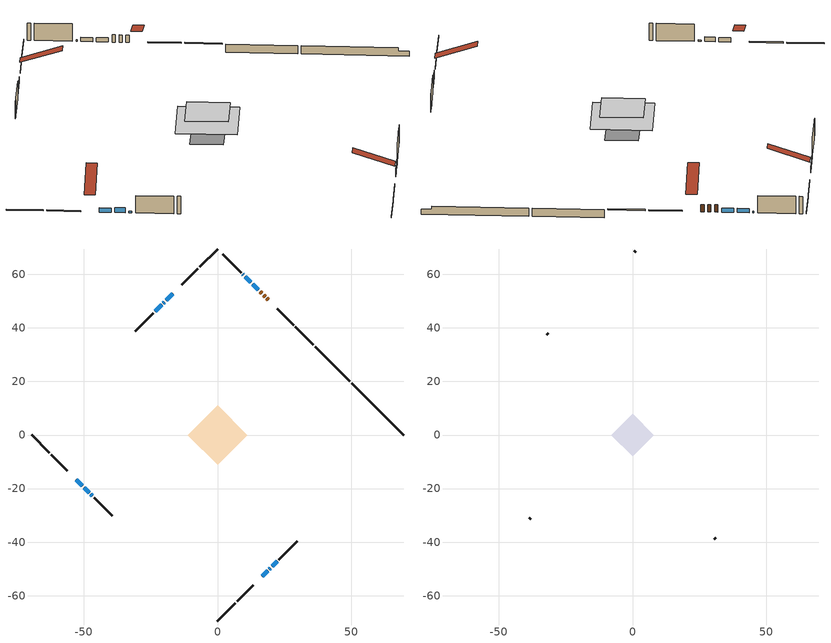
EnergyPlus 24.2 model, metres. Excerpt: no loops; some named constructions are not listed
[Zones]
conditioned space
 floor adiabatic (AdiabaticFloorConstruction): -11.17,0 0,11.17 11.17,0 0,-11.17 z3.51
 floor foundation (Slab1 construction): -6.03,0 0,6.03 6.03,0 0,-6.03 z-1.22
 floor foundation (Slab1 construction 1): -4.93,0 0,4.93 4.93,0 0,-4.93 z-1.22
 wall outside (RimJoist1 construction): 0,-69.42 6.72,-62.71 / -69.42,0 -62.71,-6.72 / 0,69.42 -6.72,62.71 / 35.78,33.64 29.06,40.36 z1.07:1.37
 wall outside (RimJoist2 construction): 7.37,-62.05 13.43,-55.99 / -62.05,-7.37 -55.99,-13.43 / -7.37,62.05 -13.43,55.99 / 28.41,41.02 22.35,47.08 z1.07:1.37
 wall outside (AdiabaticWallConstruction 1): 19.01,50.42 18.42,51 / 17.77,51.65 17.18,52.24 / 16.53,52.9 15.94,53.48 z1.07:3.1
 wall outside (AdiabaticWallConstruction): 15.28,54.14 13.12,56.31 / -52.65,-16.78 -50.48,-18.94 / 12.46,56.96 10.3,59.13 z1.07:2.21; -16.78,52.65 -19.16,50.26 / -20.84,48.58 -23.23,46.19 z1.07:2.33; 16.78,-52.65 18.68,-50.75 / 20.36,-49.07 22.26,-47.16 z1.07:3.07; -49.83,-19.6 -47.95,-21.47 z1.07:2.39; 9.64,59.78 9.45,59.97 / -19.82,49.61 -20.19,49.23 / 19.33,-50.09 19.7,-49.72 / -47.3,-22.13 -46.74,-22.68 z1.07:1.46
 wall outside (Wall1 construction): 22.91,-46.51 29.79,-39.63 / -46.09,-23.34 -39.21,-30.21 / -23.89,45.54 -30.76,38.66 / 8.8,60.62 1.92,67.5 z1.07:5.95
 wall foundation (FoundationWall1 construction): 50.03,19.4,-1.22 50.03,19.4,1.07 67.48,1.94,1.07 67.48,1.94,0.16 69.42,0,0.16 69.42,0,-1.22
 wall foundation (FoundationWall2 construction): 49.37,20.05 36.44,32.99 z-1.22:1.07
 window (WindowConstruction): 15.28,54.14 13.12,56.31 z1.07:2.21
 window (WindowConstruction 3): -52.65,-16.78 -50.48,-18.94 z1.07:2.21
 window (WindowConstruction 4): 12.46,56.96 10.3,59.13 z1.07:2.21
 window (WindowConstruction 5): -16.78,52.65 -19.16,50.26 z1.07:2.33
 window (WindowConstruction 6): 16.78,-52.65 18.68,-50.75 z1.07:3.07
 window (WindowConstruction 7): -49.83,-19.6 -47.95,-21.47 z1.07:2.39
 window (WindowConstruction 8): 9.64,59.78 9.46,59.97 z1.07:1.46
 window (WindowConstruction 9): -19.82,49.6 -20.19,49.24 z1.07:1.46
 window (WindowConstruction 10): 19.33,-50.09 19.7,-49.72 z1.07:1.46
 window (WindowConstruction 11): -47.29,-22.13 -46.74,-22.68 z1.07:1.46
 window (WindowConstruction 1): -20.84,48.58 -23.23,46.19 z1.07:2.33
 window (WindowConstruction 2): 20.36,-49.07 22.26,-47.17 z1.07:3.07
 door (Door): 19,50.42 18.43,51 z1.07:3.1
 door (Door 1): 17.77,51.65 17.18,52.24 z1.07:3.1
 door (Door 2): 16.53,52.9 15.94,53.48 z1.07:3.1
 ceiling adiabatic (AdiabaticFloorConstruction): 0,-11.17 11.17,0 0,11.17 -11.17,0 z3.51
attic - vented
 floor to conditioned space (Floor1 construction Reversed): -7.9,0 0,7.9 7.9,0 0,-7.9 z5.95
 wall outside (Wall3 construction): 30.45,-38.98 31.06,-38.37 / -38.55,-30.87 -37.95,-31.48 / -31.42,38 -32.03,37.39 / 1.27,68.16 0.66,68.77 z1.07:5.95
 roof outside (Roof1 construction): 16.12,-53.3,5.95 8.43,-45.61,9.57 6.4,-47.64,9.57 14.09,-55.33,5.95; -53.3,-16.12,5.95 -45.61,-8.43,9.57 -47.64,-6.4,9.57 -55.33,-14.09,5.95; -16.12,53.3,5.95 -8.43,45.61,9.57 -6.4,47.64,9.57 -14.09,55.33,5.95; 19.66,49.76,5.95 11.97,42.07,9.57 14,40.04,9.57 21.69,47.73,5.95
[Material] Roughness=Rough; Thermal Absorptance=0.9
Name | Thickness {m} | Conductivity {W/m-K} | Density {kg/m3} | Specific Heat {J/kg-K} | Solar Absorptance | Visible Absorptance
ceiling loosefill ins | 0.169333 | 0.0480833 | 16.02 | 1046.75 | 0.7 | 0.7
ceiling stud and cavity | 0.1397 | 0.415372 | 65.682 | 1177.47 | 0.7 | 0.7
gypsum board | 0.0127 | 0.160291 | 801 | 837.4 | 0.6 | 0.6
[Construction]
Floor1 construction: ceiling loosefill ins, ceiling stud and cavity, gypsum board
[EnergyManagementSystem:ProgramCallingManager]
unit_heater_supply_fan_disaggregate_program_calling_manager: EndOfSystemTimestepBeforeHVACReporting; unit_heater_supply_fan_disaggregate_program
unmet_hours_program_calling_manager: EndOfZoneTimestepBeforeZoneReporting; unmet_hours_program
water_heater_EC_adj_ProgramManager: EndOfSystemTimestepBeforeHVACReporting; water_heater_EC_adj
[EnergyManagementSystem:OutputVariable] Type of Data in Variable=Summed
Name | EMS Variable | Update Frequency | EMS Program or Subroutine | Units
furnace supply fan disaggregate htg primary | furnace_supply_fan_primary_htg | SystemTimestep | furnace_supply_fan_disaggregate_program | J
unit heater supply fan disaggregate htg primary | unit_heater_supply_fan_primary_htg | SystemTimestep | unit_heater_supply_fan_disaggregate_program | J
loads_htg_tot_peakload_outvar; loads_htg_tot_annual_outvar; Energy Management System Output Variable 1; Energy Management System Output Variable 45 | loads_htg_tot | ZoneTimestep | total_loads_program | J
loads_clg_tot_peakload_outvar; loads_clg_tot_annual_outvar; Energy Management System Output Variable 2; Energy Management System Output Variable 46 | loads_clg_tot | ZoneTimestep | total_loads_program | J
htg_unmet_hours_annual_outvar; Energy Management System Output Variable 3 | htg_unmet_hours | ZoneTimestep | unmet_hours_program | hr
clg_unmet_hours_annual_outvar; Energy Management System Output Variable 4 | clg_unmet_hours | ZoneTimestep | unmet_hours_program | hr
loads_htg_roofs_annual_outvar; Energy Management System Output Variable 5 | loads_htg_roofs | ZoneTimestep | component_loads_program | J
loads_htg_ceilings_annual_outvar; Energy Management System Output Variable 6 | loads_htg_ceilings | ZoneTimestep | component_loads_program | J
loads_htg_walls_annual_outvar; Energy Management System Output Variable 7 | loads_htg_walls | ZoneTimestep | component_loads_program | J
loads_htg_rim_joists_annual_outvar; Energy Management System Output Variable 8 | loads_htg_rim_joists | ZoneTimestep | component_loads_program | J
loads_htg_foundation_walls_annual_outvar; Energy Management System Output Variable 9 | loads_htg_foundation_walls | ZoneTimestep | component_loads_program | J
loads_htg_doors_annual_outvar; Energy Management System Output Variable 10 | loads_htg_doors | ZoneTimestep | component_loads_program | J
loads_htg_windows_conduction_annual_outvar; Energy Management System Output Variable 11 | loads_htg_windows_conduction | ZoneTimestep | component_loads_program | J
loads_htg_windows_solar_annual_outvar; Energy Management System Output Variable 12 | loads_htg_windows_solar | ZoneTimestep | component_loads_program | J
loads_htg_skylights_conduction_annual_outvar; Energy Management System Output Variable 13 | loads_htg_skylights_conduction | ZoneTimestep | component_loads_program | J
loads_htg_skylights_solar_annual_outvar; Energy Management System Output Variable 14 | loads_htg_skylights_solar | ZoneTimestep | component_loads_program | J
loads_htg_floors_annual_outvar; Energy Management System Output Variable 15 | loads_htg_floors | ZoneTimestep | component_loads_program | J
loads_htg_slabs_annual_outvar; Energy Management System Output Variable 16 | loads_htg_slabs | ZoneTimestep | component_loads_program | J
loads_htg_internal_mass_annual_outvar; Energy Management System Output Variable 17 | loads_htg_internal_mass | ZoneTimestep | component_loads_program | J
loads_htg_infil_annual_outvar; Energy Management System Output Variable 18 | loads_htg_infil | ZoneTimestep | component_loads_program | J
loads_htg_natvent_annual_outvar; Energy Management System Output Variable 19 | loads_htg_natvent | ZoneTimestep | component_loads_program | J
loads_htg_mechvent_annual_outvar; Energy Management System Output Variable 20 | loads_htg_mechvent | ZoneTimestep | component_loads_program | J
loads_htg_whf_annual_outvar; Energy Management System Output Variable 21 | loads_htg_whf | ZoneTimestep | component_loads_program | J
loads_htg_ducts_annual_outvar; Energy Management System Output Variable 22 | loads_htg_ducts | ZoneTimestep | component_loads_program | J
loads_htg_intgains_annual_outvar; Energy Management System Output Variable 23 | loads_htg_intgains | ZoneTimestep | component_loads_program | J
loads_htg_lighting_annual_outvar; Energy Management System Output Variable 24 | loads_htg_lighting | ZoneTimestep | component_loads_program | J
loads_clg_roofs_annual_outvar; Energy Management System Output Variable 25 | loads_clg_roofs | ZoneTimestep | component_loads_program | J
loads_clg_ceilings_annual_outvar; Energy Management System Output Variable 26 | loads_clg_ceilings | ZoneTimestep | component_loads_program | J
loads_clg_walls_annual_outvar; Energy Management System Output Variable 27 | loads_clg_walls | ZoneTimestep | component_loads_program | J
loads_clg_rim_joists_annual_outvar; Energy Management System Output Variable 28 | loads_clg_rim_joists | ZoneTimestep | component_loads_program | J
loads_clg_foundation_walls_annual_outvar; Energy Management System Output Variable 29 | loads_clg_foundation_walls | ZoneTimestep | component_loads_program | J
loads_clg_doors_annual_outvar; Energy Management System Output Variable 30 | loads_clg_doors | ZoneTimestep | component_loads_program | J
loads_clg_windows_conduction_annual_outvar; Energy Management System Output Variable 31 | loads_clg_windows_conduction | ZoneTimestep | component_loads_program | J
loads_clg_windows_solar_annual_outvar; Energy Management System Output Variable 32 | loads_clg_windows_solar | ZoneTimestep | component_loads_program | J
loads_clg_skylights_conduction_annual_outvar; Energy Management System Output Variable 33 | loads_clg_skylights_conduction | ZoneTimestep | component_loads_program | J
loads_clg_skylights_solar_annual_outvar; Energy Management System Output Variable 34 | loads_clg_skylights_solar | ZoneTimestep | component_loads_program | J
loads_clg_floors_annual_outvar; Energy Management System Output Variable 35 | loads_clg_floors | ZoneTimestep | component_loads_program | J
loads_clg_slabs_annual_outvar; Energy Management System Output Variable 36 | loads_clg_slabs | ZoneTimestep | component_loads_program | J
loads_clg_internal_mass_annual_outvar; Energy Management System Output Variable 37 | loads_clg_internal_mass | ZoneTimestep | component_loads_program | J
loads_clg_infil_annual_outvar; Energy Management System Output Variable 38 | loads_clg_infil | ZoneTimestep | component_loads_program | J
loads_clg_natvent_annual_outvar; Energy Management System Output Variable 39 | loads_clg_natvent | ZoneTimestep | component_loads_program | J
loads_clg_mechvent_annual_outvar; Energy Management System Output Variable 40 | loads_clg_mechvent | ZoneTimestep | component_loads_program | J
loads_clg_whf_annual_outvar; Energy Management System Output Variable 41 | loads_clg_whf | ZoneTimestep | component_loads_program | J
loads_clg_ducts_annual_outvar; Energy Management System Output Variable 42 | loads_clg_ducts | ZoneTimestep | component_loads_program | J
loads_clg_intgains_annual_outvar; Energy Management System Output Variable 43 | loads_clg_intgains | ZoneTimestep | component_loads_program | J
loads_clg_lighting_annual_outvar; Energy Management System Output Variable 44 | loads_clg_lighting | ZoneTimestep | component_loads_program | J
[Schedule:Day:Interval]
interior lighting schedule day: No, 01:00, 0.108182, 04:00, 0.0901515, 05:00, 0.0991667, 06:00, 0.162273, 07:00, 0.270455, 08:00, 0.342576, 10:00, 0.369621, 11:00, 0.351591, 12:00, 0.333561, 13:00, 0.324545, 14:00, 0.31553, 15:00, 0.333561, 16:00, 0.369621, 17:00, 0.450758, 18:00, 0.585985, 19:00, 0.775303, 20:00, 0.955606, 21:00, 0.991667, 22:00, 0.712197, 23:00, 0.360606, 24:00, 0.162273
interior lighting schedule day 1: No, 01:00, 0.100909, 04:00, 0.0840909, 05:00, 0.0925, 06:00, 0.151364, 07:00, 0.252273, 08:00, 0.319545, 10:00, 0.344773, 11:00, 0.327955, 12:00, 0.311136, 13:00, 0.302727, 14:00, 0.294318, 15:00, 0.311136, 16:00, 0.344773, 17:00, 0.420455, 18:00, 0.546591, 19:00, 0.723182, 20:00, 0.891364, 21:00, 0.925, 22:00, 0.664318, 23:00, 0.336364, 24:00, 0.151364
interior lighting schedule day 2: No, 01:00, 0.0927273, 04:00, 0.0772727, 05:00, 0.085, 06:00, 0.139091, 07:00, 0.231818, 08:00, 0.293636, 10:00, 0.316818, 11:00, 0.301364, 12:00, 0.285909, 13:00, 0.278182, 14:00, 0.270455, 15:00, 0.285909, 16:00, 0.316818, 17:00, 0.386364, 18:00, 0.502273, 19:00, 0.664545, 20:00, 0.819091, 21:00, 0.85, 22:00, 0.610455, 23:00, 0.309091, 24:00, 0.139091
interior lighting schedule day 3: No, 01:00, 0.0845455, 04:00, 0.0704545, 05:00, 0.0775, 06:00, 0.126818, 07:00, 0.211364, 08:00, 0.267727, 10:00, 0.288864, 11:00, 0.274773, 12:00, 0.260682, 13:00, 0.253636, 14:00, 0.246591, 15:00, 0.260682, 16:00, 0.288864, 17:00, 0.352273, 18:00, 0.457955, 19:00, 0.605909, 20:00, 0.746818, 21:00, 0.775, 22:00, 0.556591, 23:00, 0.281818, 24:00, 0.126818
interior lighting schedule day 4: No, 01:00, 0.0763636, 04:00, 0.0636364, 05:00, 0.07, 06:00, 0.114545, 07:00, 0.190909, 08:00, 0.241818, 10:00, 0.260909, 11:00, 0.248182, 12:00, 0.235455, 13:00, 0.229091, 14:00, 0.222727, 15:00, 0.235455, 16:00, 0.260909, 17:00, 0.318182, 18:00, 0.413636, 19:00, 0.547273, 20:00, 0.674545, 21:00, 0.7, 22:00, 0.502727, 23:00, 0.254545, 24:00, 0.114545
interior lighting schedule day 5: No, 01:00, 0.0727273, 04:00, 0.0606061, 05:00, 0.0666667, 06:00, 0.109091, 07:00, 0.181818, 08:00, 0.230303, 10:00, 0.248485, 11:00, 0.236364, 12:00, 0.224242, 13:00, 0.218182, 14:00, 0.212121, 15:00, 0.224242, 16:00, 0.248485, 17:00, 0.30303, 18:00, 0.393939, 19:00, 0.521212, 20:00, 0.642424, 21:00, 0.666667, 22:00, 0.478788, 23:00, 0.242424, 24:00, 0.109091
interior lighting schedule day 6: No, 01:00, 0.0745455, 04:00, 0.0621212, 05:00, 0.0683333, 06:00, 0.111818, 07:00, 0.186364, 08:00, 0.236061, 10:00, 0.254697, 11:00, 0.242273, 12:00, 0.229848, 13:00, 0.223636, 14:00, 0.217424, 15:00, 0.229848, 16:00, 0.254697, 17:00, 0.310606, 18:00, 0.403788, 19:00, 0.534242, 20:00, 0.658485, 21:00, 0.683333, 22:00, 0.490758, 23:00, 0.248485, 24:00, 0.111818
interior lighting schedule day 7: No, 01:00, 0.08, 04:00, 0.0666667, 05:00, 0.0733333, 06:00, 0.12, 07:00, 0.2, 08:00, 0.253333, 10:00, 0.273333, 11:00, 0.26, 12:00, 0.246667, 13:00, 0.24, 14:00, 0.233333, 15:00, 0.246667, 16:00, 0.273333, 17:00, 0.333333, 18:00, 0.433333, 19:00, 0.573333, 20:00, 0.706667, 21:00, 0.733333, 22:00, 0.526667, 23:00, 0.266667, 24:00, 0.12
interior lighting schedule day 8: No, 01:00, 0.0890909, 04:00, 0.0742424, 05:00, 0.0816667, 06:00, 0.133636, 07:00, 0.222727, 08:00, 0.282121, 10:00, 0.304394, 11:00, 0.289545, 12:00, 0.274697, 13:00, 0.267273, 14:00, 0.259848, 15:00, 0.274697, 16:00, 0.304394, 17:00, 0.371212, 18:00, 0.482576, 19:00, 0.638485, 20:00, 0.78697, 21:00, 0.816667, 22:00, 0.586515, 23:00, 0.29697, 24:00, 0.133636
interior lighting schedule day 9: No, 01:00, 0.0972727, 04:00, 0.0810606, 05:00, 0.0891667, 06:00, 0.145909, 07:00, 0.243182, 08:00, 0.30803, 10:00, 0.332348, 11:00, 0.316136, 12:00, 0.299924, 13:00, 0.291818, 14:00, 0.283712, 15:00, 0.299924, 16:00, 0.332348, 17:00, 0.405303, 18:00, 0.526894, 19:00, 0.697121, 20:00, 0.859242, 21:00, 0.891667, 22:00, 0.640379, 23:00, 0.324242, 24:00, 0.145909
interior lighting schedule day 10: No, 01:00, 0.105455, 04:00, 0.0878788, 05:00, 0.0966667, 06:00, 0.158182, 07:00, 0.263636, 08:00, 0.333939, 10:00, 0.360303, 11:00, 0.342727, 12:00, 0.325152, 13:00, 0.316364, 14:00, 0.307576, 15:00, 0.325152, 16:00, 0.360303, 17:00, 0.439394, 18:00, 0.571212, 19:00, 0.755758, 20:00, 0.931515, 21:00, 0.966667, 22:00, 0.694242, 23:00, 0.351515, 24:00, 0.158182
interior lighting schedule day 11: No, 01:00, 0.109091, 04:00, 0.0909091, 05:00, 0.1, 06:00, 0.163636, 07:00, 0.272727, 08:00, 0.345455, 10:00, 0.372727, 11:00, 0.354545, 12:00, 0.336364, 13:00, 0.327273, 14:00, 0.318182, 15:00, 0.336364, 16:00, 0.372727, 17:00, 0.454545, 18:00, 0.590909, 19:00, 0.781818, 20:00, 0.963636, 21:00, 1, 22:00, 0.718182, 23:00, 0.363636, 24:00, 0.163636
interior lighting schedule default day; occupants schedule default day; clothes dryer schedule default day; cooking range schedule default day; mech vent bath fan 0 schedule default day; mech vent bath fan 1 schedule default day; mech vent bath fan 2 schedule default day; mech vent range fan 0 schedule default day; misc plug loads schedule default day; general water use schedule default day; clothes dryer exhaust 0 schedule default day; cooling season schedule day; cooling season schedule day 2; cooling season schedule default day; exterior lighting schedule default day; natural vent schedule default day: No, 24:00, 0
occupants schedule day: No, 05:00, 0.426829, 06:00, 0.719512, 07:00, 1, 08:00, 0.670732, 09:00, 0.329268, 14:00, 0.170732, 15:00, 0.231707, 16:00, 0.329268, 17:00, 0.5, 18:00, 0.670732, 19:00, 0.829268, 21:00, 1, 22:00, 0.853659, 23:00, 0.646341, 24:00, 0.426829
clothes dryer schedule day; clothes dryer exhaust 0 schedule day: No, 01:00, 0.123457, 02:00, 0.0740741, 03:00, 0.0493827, 04:00, 0.0246914, 05:00, 0.0493827, 06:00, 0.0740741, 07:00, 0.197531, 08:00, 0.395062, 09:00, 0.592593, 10:00, 0.839506, 11:00, 0.962963, 12:00, 1, 13:00, 0.91358, 14:00, 0.82716, 15:00, 0.716049, 16:00, 0.753086, 17:00, 0.679012, 18:00, 0.666667, 20:00, 0.62963, 21:00, 0.641975, 22:00, 0.666667, 23:00, 0.54321, 24:00, 0.296296
cooking range schedule day: No, 05:00, 0.0597015, 06:00, 0.11194, 07:00, 0.171642, 08:00, 0.291045, 11:00, 0.343284, 12:00, 0.402985, 13:00, 0.462687, 14:00, 0.343284, 15:00, 0.291045, 16:00, 0.402985, 17:00, 0.567164, 18:00, 1, 19:00, 0.850746, 20:00, 0.432836, 21:00, 0.291045, 22:00, 0.231343, 23:00, 0.171642, 24:00, 0.11194
mech vent bath fan 0 schedule day; mech vent bath fan 1 schedule day; mech vent bath fan 2 schedule day: No, 07:00, 0, 08:00, 1, 09:00, 0.2, 24:00, 0
mech vent range fan 0 schedule day: No, 18:00, 0, 19:00, 1, 20:00, 0.2, 24:00, 0
misc plug loads schedule day: No, 06:00, 0.705882, 07:00, 0.745098, 08:00, 0.803922, 15:00, 0.823529, 16:00, 0.862745, 17:00, 0.921569, 18:00, 0.980392, 19:00, 1, 20:00, 0.980392, 21:00, 0.941176, 22:00, 0.862745, 23:00, 0.784314, 24:00, 0.72549
general water use schedule day: No, 01:00, 0.315068, 03:00, 0.287671, 04:00, 0.342466, 05:00, 0.369863, 06:00, 0.520548, 07:00, 0.60274, 08:00, 0.534247, 10:00, 0.506849, 11:00, 0.465753, 14:00, 0.479452, 15:00, 0.534247, 16:00, 0.589041, 17:00, 0.69863, 18:00, 0.876712, 19:00, 0.890411, 20:00, 0.986301, 21:00, 1, 22:00, 0.863014, 23:00, 0.616438, 24:00, 0.465753
cooling season schedule day 1: No, 24:00, 1
exterior lighting schedule day: No, 01:00, 0.566667, 03:00, 0.524167, 05:00, 0.495833, 06:00, 0.5525, 07:00, 0.623333, 08:00, 0.580833, 09:00, 0.439167, 10:00, 0.354167, 12:00, 0.34, 13:00, 0.354167, 14:00, 0.396667, 15:00, 0.425, 16:00, 0.495833, 17:00, 0.623333, 18:00, 0.793333, 19:00, 0.906667, 20:00, 0.963333, 21:00, 0.991667, 22:00, 0.920833, 23:00, 0.793333, 24:00, 0.665833
exterior lighting schedule day 1: No, 01:00, 0.528571, 03:00, 0.488929, 05:00, 0.4625, 06:00, 0.515357, 07:00, 0.581429, 08:00, 0.541786, 09:00, 0.409643, 10:00, 0.330357, 12:00, 0.317143, 13:00, 0.330357, 14:00, 0.37, 15:00, 0.396429, 16:00, 0.4625, 17:00, 0.581429, 18:00, 0.74, 19:00, 0.845714, 20:00, 0.898571, 21:00, 0.925, 22:00, 0.858929, 23:00, 0.74, 24:00, 0.621071
exterior lighting schedule day 10: No, 01:00, 0.552381, 03:00, 0.510952, 05:00, 0.483333, 06:00, 0.538571, 07:00, 0.607619, 08:00, 0.56619, 09:00, 0.428095, 10:00, 0.345238, 12:00, 0.331429, 13:00, 0.345238, 14:00, 0.386667, 15:00, 0.414286, 16:00, 0.483333, 17:00, 0.607619, 18:00, 0.773333, 19:00, 0.88381, 20:00, 0.939048, 21:00, 0.966667, 22:00, 0.897619, 23:00, 0.773333, 24:00, 0.649048
exterior lighting schedule day 11: No, 01:00, 0.571429, 03:00, 0.528571, 05:00, 0.5, 06:00, 0.557143, 07:00, 0.628571, 08:00, 0.585714, 09:00, 0.442857, 10:00, 0.357143, 12:00, 0.342857, 13:00, 0.357143, 14:00, 0.4, 15:00, 0.428571, 16:00, 0.5, 17:00, 0.628571, 18:00, 0.8, 19:00, 0.914286, 20:00, 0.971429, 21:00, 1, 22:00, 0.928571, 23:00, 0.8, 24:00, 0.671429
exterior lighting schedule day 2: No, 01:00, 0.485714, 03:00, 0.449286, 05:00, 0.425, 06:00, 0.473571, 07:00, 0.534286, 08:00, 0.497857, 09:00, 0.376429, 10:00, 0.303571, 12:00, 0.291429, 13:00, 0.303571, 14:00, 0.34, 15:00, 0.364286, 16:00, 0.425, 17:00, 0.534286, 18:00, 0.68, 19:00, 0.777143, 20:00, 0.825714, 21:00, 0.85, 22:00, 0.789286, 23:00, 0.68, 24:00, 0.570714
exterior lighting schedule day 3: No, 01:00, 0.442857, 03:00, 0.409643, 05:00, 0.3875, 06:00, 0.431786, 07:00, 0.487143, 08:00, 0.453929, 09:00, 0.343214, 10:00, 0.276786, 12:00, 0.265714, 13:00, 0.276786, 14:00, 0.31, 15:00, 0.332143, 16:00, 0.3875, 17:00, 0.487143, 18:00, 0.62, 19:00, 0.708571, 20:00, 0.752857, 21:00, 0.775, 22:00, 0.719643, 23:00, 0.62, 24:00, 0.520357
exterior lighting schedule day 4: No, 01:00, 0.4, 03:00, 0.37, 05:00, 0.35, 06:00, 0.39, 07:00, 0.44, 08:00, 0.41, 09:00, 0.31, 10:00, 0.25, 12:00, 0.24, 13:00, 0.25, 14:00, 0.28, 15:00, 0.3, 16:00, 0.35, 17:00, 0.44, 18:00, 0.56, 19:00, 0.64, 20:00, 0.68, 21:00, 0.7, 22:00, 0.65, 23:00, 0.56, 24:00, 0.47
exterior lighting schedule day 5: No, 01:00, 0.380952, 03:00, 0.352381, 05:00, 0.333333, 06:00, 0.371429, 07:00, 0.419048, 08:00, 0.390476, 09:00, 0.295238, 10:00, 0.238095, 12:00, 0.228571, 13:00, 0.238095, 14:00, 0.266667, 15:00, 0.285714, 16:00, 0.333333, 17:00, 0.419048, 18:00, 0.533333, 19:00, 0.609524, 20:00, 0.647619, 21:00, 0.666667, 22:00, 0.619048, 23:00, 0.533333, 24:00, 0.447619
exterior lighting schedule day 6: No, 01:00, 0.390476, 03:00, 0.36119, 05:00, 0.341667, 06:00, 0.380714, 07:00, 0.429524, 08:00, 0.400238, 09:00, 0.302619, 10:00, 0.244048, 12:00, 0.234286, 13:00, 0.244048, 14:00, 0.273333, 15:00, 0.292857, 16:00, 0.341667, 17:00, 0.429524, 18:00, 0.546667, 19:00, 0.624762, 20:00, 0.66381, 21:00, 0.683333, 22:00, 0.634524, 23:00, 0.546667, 24:00, 0.45881
exterior lighting schedule day 7: No, 01:00, 0.419048, 03:00, 0.387619, 05:00, 0.366667, 06:00, 0.408571, 07:00, 0.460952, 08:00, 0.429524, 09:00, 0.324762, 10:00, 0.261905, 12:00, 0.251429, 13:00, 0.261905, 14:00, 0.293333, 15:00, 0.314286, 16:00, 0.366667, 17:00, 0.460952, 18:00, 0.586667, 19:00, 0.670476, 20:00, 0.712381, 21:00, 0.733333, 22:00, 0.680952, 23:00, 0.586667, 24:00, 0.492381
exterior lighting schedule day 8: No, 01:00, 0.466667, 03:00, 0.431667, 05:00, 0.408333, 06:00, 0.455, 07:00, 0.513333, 08:00, 0.478333, 09:00, 0.361667, 10:00, 0.291667, 12:00, 0.28, 13:00, 0.291667, 14:00, 0.326667, 15:00, 0.35, 16:00, 0.408333, 17:00, 0.513333, 18:00, 0.653333, 19:00, 0.746667, 20:00, 0.793333, 21:00, 0.816667, 22:00, 0.758333, 23:00, 0.653333, 24:00, 0.548333
exterior lighting schedule day 9: No, 01:00, 0.509524, 03:00, 0.47131, 05:00, 0.445833, 06:00, 0.496786, 07:00, 0.560476, 08:00, 0.522262, 09:00, 0.394881, 10:00, 0.318452, 12:00, 0.305714, 13:00, 0.318452, 14:00, 0.356667, 15:00, 0.382143, 16:00, 0.445833, 17:00, 0.560476, 18:00, 0.713333, 19:00, 0.815238, 20:00, 0.86619, 21:00, 0.891667, 22:00, 0.827976, 23:00, 0.713333, 24:00, 0.59869
[Schedule:Week:Daily]
clothes dryer exhaust 0 schedule Week Rule - Jan1-Dec31: clothes dryer exhaust 0 schedule day, clothes dryer exhaust 0 schedule day, clothes dryer exhaust 0 schedule day, clothes dryer exhaust 0 schedule day, clothes dryer exhaust 0 schedule day, clothes dryer exhaust 0 schedule day, clothes dryer exhaust 0 schedule day, clothes dryer exhaust 0 schedule default day, clothes dryer exhaust 0 schedule default day, clothes dryer exhaust 0 schedule default day, clothes dryer exhaust 0 schedule default day, clothes dryer exhaust 0 schedule default day
cooling season schedule Week Rule - Jan1-Apr28: cooling season schedule day, cooling season schedule day, cooling season schedule day, cooling season schedule day, cooling season schedule day, cooling season schedule day, cooling season schedule day, cooling season schedule default day, cooling season schedule default day, cooling season schedule default day, cooling season schedule default day, cooling season schedule default day
cooling season schedule Week Rule - Apr29-May5: cooling season schedule day, cooling season schedule day, cooling season schedule day 1, cooling season schedule day 1, cooling season schedule day 1, cooling season schedule day 1, cooling season schedule day 1, cooling season schedule default day, cooling season schedule default day, cooling season schedule default day, cooling season schedule default day, cooling season schedule default day
cooling season schedule Week Rule - May6-Sep29: cooling season schedule day 1, cooling season schedule day 1, cooling season schedule day 1, cooling season schedule day 1, cooling season schedule day 1, cooling season schedule day 1, cooling season schedule day 1, cooling season schedule default day, cooling season schedule default day, cooling season schedule default day, cooling season schedule default day, cooling season schedule default day
cooling season schedule Week Rule - Sep30-Oct6: cooling season schedule day 1, cooling season schedule day 2, cooling season schedule day 2, cooling season schedule day 2, cooling season schedule day 2, cooling season schedule day 2, cooling season schedule day 2, cooling season schedule default day, cooling season schedule default day, cooling season schedule default day, cooling season schedule default day, cooling season schedule default day
cooling season schedule Week Rule - Oct7-Dec31: cooling season schedule day 2, cooling season schedule day 2, cooling season schedule day 2, cooling season schedule day 2, cooling season schedule day 2, cooling season schedule day 2, cooling season schedule day 2, cooling season schedule default day, cooling season schedule default day, cooling season schedule default day, cooling season schedule default day, cooling season schedule default day
exterior lighting schedule Week Rule - Sep30-Oct6: exterior lighting schedule day 8, exterior lighting schedule day 9, exterior lighting schedule day 9, exterior lighting schedule day 9, exterior lighting schedule day 9, exterior lighting schedule day 9, exterior lighting schedule day 9, exterior lighting schedule default day, exterior lighting schedule default day, exterior lighting schedule default day, exterior lighting schedule default day, exterior lighting schedule default day
exterior lighting schedule Week Rule - Oct7-Oct27: exterior lighting schedule day 9, exterior lighting schedule day 9, exterior lighting schedule day 9, exterior lighting schedule day 9, exterior lighting schedule day 9, exterior lighting schedule day 9, exterior lighting schedule day 9, exterior lighting schedule default day, exterior lighting schedule default day, exterior lighting schedule default day, exterior lighting schedule default day, exterior lighting schedule default day
exterior lighting schedule Week Rule - Oct28-Nov3: exterior lighting schedule day 9, exterior lighting schedule day 9, exterior lighting schedule day 9, exterior lighting schedule day 9, exterior lighting schedule day 10, exterior lighting schedule day 10, exterior lighting schedule day 10, exterior lighting schedule default day, exterior lighting schedule default day, exterior lighting schedule default day, exterior lighting schedule default day, exterior lighting schedule default day
exterior lighting schedule Week Rule - Nov4-Nov24: exterior lighting schedule day 10, exterior lighting schedule day 10, exterior lighting schedule day 10, exterior lighting schedule day 10, exterior lighting schedule day 10, exterior lighting schedule day 10, exterior lighting schedule day 10, exterior lighting schedule default day, exterior lighting schedule default day, exterior lighting schedule default day, exterior lighting schedule default day, exterior lighting schedule default day
exterior lighting schedule Week Rule - Nov25-Dec1: exterior lighting schedule day 10, exterior lighting schedule day 10, exterior lighting schedule day 10, exterior lighting schedule day 10, exterior lighting schedule day 10, exterior lighting schedule day 10, exterior lighting schedule day 11, exterior lighting schedule default day, exterior lighting schedule default day, exterior lighting schedule default day, exterior lighting schedule default day, exterior lighting schedule default day
exterior lighting schedule Week Rule - Dec2-Dec31: exterior lighting schedule day 11, exterior lighting schedule day 11, exterior lighting schedule day 11, exterior lighting schedule day 11, exterior lighting schedule day 11, exterior lighting schedule day 11, exterior lighting schedule day 11, exterior lighting schedule default day, exterior lighting schedule default day, exterior lighting schedule default day, exterior lighting schedule default day, exterior lighting schedule default day
natural vent schedule Week Rule - Jan1-Dec31: natural vent schedule default day, natural vent schedule default day, natural vent schedule default day, natural vent schedule default day, natural vent schedule default day, natural vent schedule default day, natural vent schedule default day, natural vent schedule default day, natural vent schedule default day, natural vent schedule default day, natural vent schedule default day, natural vent schedule default day
[Schedule:Year]
clothes dryer exhaust 0 schedule: clothes dryer exhaust 0 schedule Week Rule - Jan1-Dec31, 1, 1, 12, 31
cooling season schedule: cooling season schedule Week Rule - Jan1-Apr28, 1, 1, 4, 28, cooling season schedule Week Rule - Apr29-May5, 4, 29, 5, 5, cooling season schedule Week Rule - May6-Sep29, 5, 6, 9, 29, cooling season schedule Week Rule - Sep30-Oct6, 9, 30, 10, 6, cooling season schedule Week Rule - Oct7-Dec31, 10, 7, 12, 31
natural vent schedule: natural vent schedule Week Rule - Jan1-Dec31, 1, 1, 12, 31
